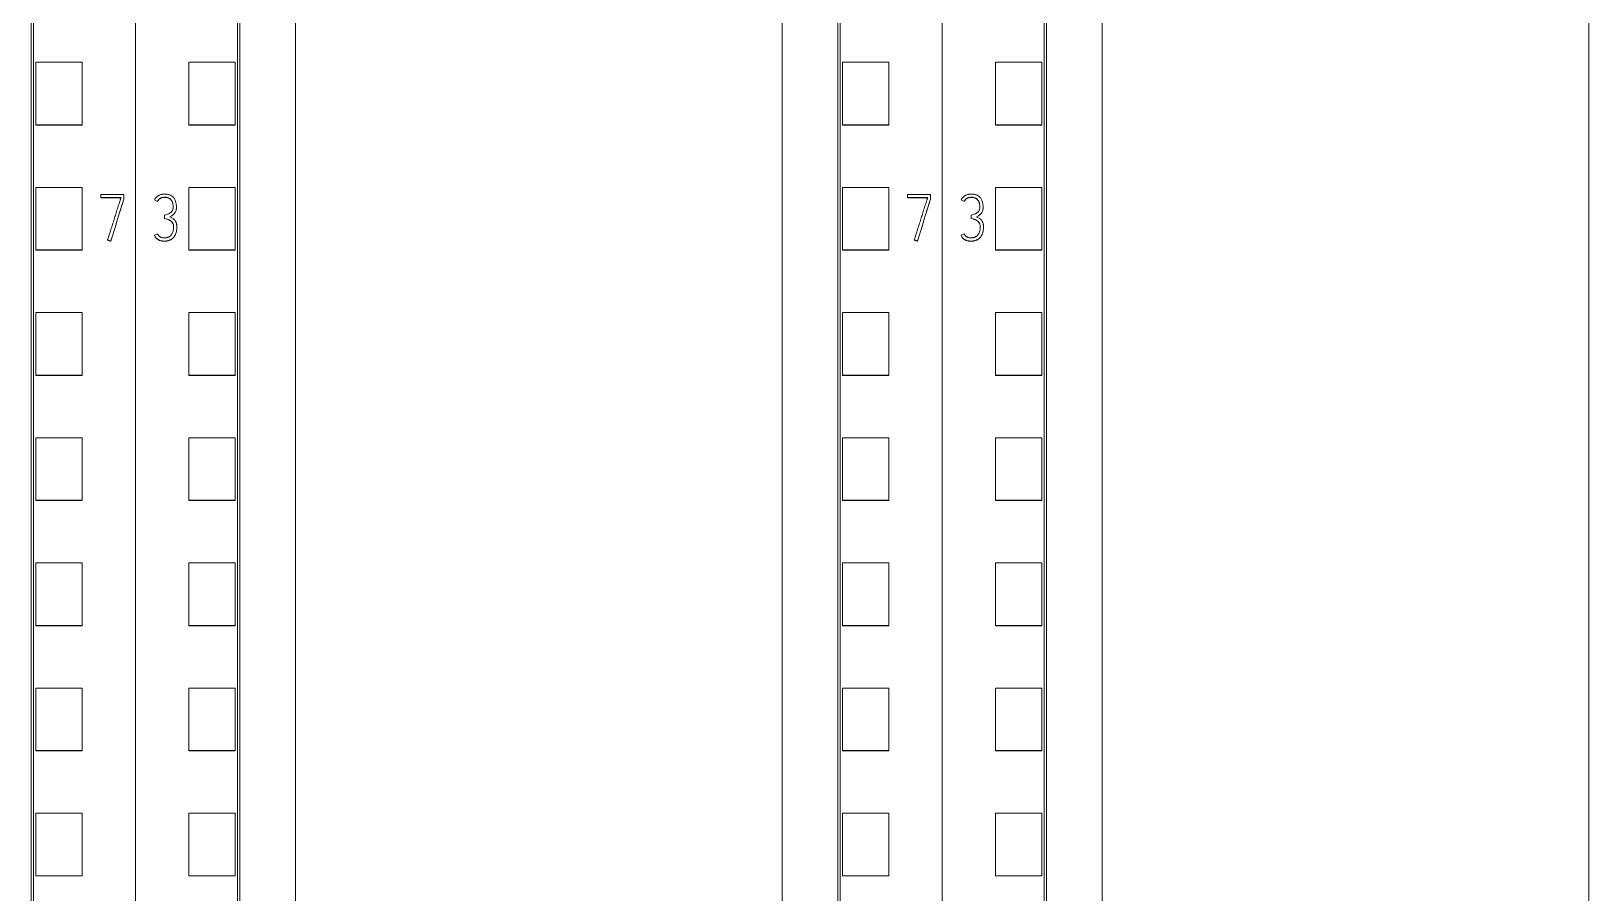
# Model space of a CAD drawing. Header units: millimetres. Extents: x 4137 to 6698, y 1400 to 3585.
# Drawn here: x 5420.1 to 5487.3, y 2976.6 to 3013.8 of the extents above; entities that cross this region are included whole.
import ezdxf

# ---------------------------------------------------------------- set-up
doc = ezdxf.new("R2010")
doc.units = ezdxf.units.MM
doc.layers.add('000-PI-Oprema', color=30, linetype='Continuous', lineweight=5)

msp = doc.modelspace()

# ---------------------------------------------------------------- linework, layer by layer
at = {"layer": '000-PI-Oprema', "color": 0, "linetype": 'ByBlock', "lineweight": 0}
for p, q in [((5424.648, 3075.465), (5424.648, 2962.047)), ((5424.648, 3075.465), (5424.648, 2962.047)), ((5459.448, 3075.465), (5459.448, 2962.047)), ((5459.448, 3075.465), (5459.448, 2962.047)), ((5420.248, 2964.37), (5420.248, 3073.185)), ((5429.048, 3073.185), (5429.048, 2964.37)), ((5455.048, 2964.37), (5455.048, 3073.185)), ((5463.848, 3073.185), (5463.848, 2964.37)), ((5420.348, 3009.751), (5420.348, 3012.452)), ((5420.348, 3012.452), (5422.348, 3012.452)), ((5422.348, 3009.751), (5422.348, 3012.452)), ((5426.948, 3009.751), (5426.948, 3012.452)), ((5428.948, 3012.452), (5426.948, 3012.452)), ((5428.948, 3009.751), (5428.948, 3012.452)), ((5455.148, 3009.751), (5455.148, 3012.452)), ((5455.148, 3012.452), (5457.148, 3012.452)), ((5457.148, 3009.751), (5457.148, 3012.452)), ((5461.748, 3009.751), (5461.748, 3012.452)), ((5463.748, 3012.452), (5461.748, 3012.452)), ((5463.748, 3009.751), (5463.748, 3012.452)), ((5420.348, 3009.751), (5422.348, 3009.751)), ((5420.348, 3009.734), (5420.348, 3009.751)), ((5420.348, 3009.734), (5422.348, 3009.734)), ((5422.348, 3009.734), (5422.348, 3009.751)), ((5426.948, 3009.734), (5426.948, 3009.751)), ((5428.948, 3009.751), (5426.948, 3009.751)), ((5428.948, 3009.734), (5426.948, 3009.734)), ((5428.948, 3009.734), (5428.948, 3009.751)), ((5455.148, 3009.751), (5457.148, 3009.751)), ((5455.148, 3009.734), (5455.148, 3009.751)), ((5455.148, 3009.734), (5457.148, 3009.734)), ((5457.148, 3009.734), (5457.148, 3009.751)), ((5461.748, 3009.734), (5461.748, 3009.751)), ((5463.748, 3009.751), (5461.748, 3009.751)), ((5463.748, 3009.734), (5461.748, 3009.734)), ((5463.748, 3009.734), (5463.748, 3009.751)), ((5420.348, 3004.349), (5420.348, 3007.05)), ((5420.348, 3007.05), (5422.348, 3007.05)), ((5422.348, 3004.349), (5422.348, 3007.05)), ((5423.151, 3006.607), (5423.151, 3006.748)), ((5423.151, 3006.748), (5424.15, 3006.748)), ((5423.151, 3006.607), (5423.151, 3006.6)), ((5424.011, 3006.607), (5423.151, 3006.607)), ((5423.151, 3006.6), (5424.011, 3006.6)), ((5424.011, 3006.568), (5424.011, 3006.607)), ((5424.15, 3006.748), (5424.15, 3006.546)), ((5424.15, 3006.546), (5424.15, 3006.539)), ((5426.948, 3004.349), (5426.948, 3007.05)), ((5428.948, 3007.05), (5426.948, 3007.05)), ((5428.948, 3004.349), (5428.948, 3007.05)), ((5455.148, 3004.349), (5455.148, 3007.05)), ((5455.148, 3007.05), (5457.148, 3007.05)), ((5457.148, 3004.349), (5457.148, 3007.05)), ((5457.951, 3006.607), (5457.951, 3006.748)), ((5457.951, 3006.748), (5458.95, 3006.748)), ((5457.951, 3006.607), (5457.951, 3006.6)), ((5458.811, 3006.607), (5457.951, 3006.607)), ((5457.951, 3006.6), (5458.811, 3006.6)), ((5458.811, 3006.568), (5458.811, 3006.607)), ((5458.95, 3006.748), (5458.95, 3006.546)), ((5458.95, 3006.546), (5458.95, 3006.539)), ((5461.748, 3004.349), (5461.748, 3007.05)), ((5463.748, 3007.05), (5461.748, 3007.05)), ((5463.748, 3004.349), (5463.748, 3007.05)), ((5426.415, 3006.194), (5426.415, 3006.2)), ((5461.215, 3006.194), (5461.215, 3006.2)), ((5425.894, 3005.847), (5425.894, 3005.841)), ((5425.902, 3005.709), (5425.902, 3005.703)), ((5426.432, 3005.341), (5426.432, 3005.347)), ((5460.694, 3005.847), (5460.694, 3005.841)), ((5460.702, 3005.709), (5460.702, 3005.703)), ((5461.232, 3005.341), (5461.232, 3005.347)), ((5423.448, 3004.783), (5423.448, 3004.777)), ((5423.581, 3004.739), (5423.581, 3004.733)), ((5458.248, 3004.783), (5458.248, 3004.777)), ((5458.381, 3004.739), (5458.381, 3004.733)), ((5420.348, 3004.334), (5420.348, 3004.349)), ((5420.348, 3004.349), (5422.348, 3004.349)), ((5420.348, 3004.334), (5422.348, 3004.334)), ((5422.348, 3004.334), (5422.348, 3004.349)), ((5426.948, 3004.334), (5426.948, 3004.349)), ((5428.948, 3004.349), (5426.948, 3004.349)), ((5428.948, 3004.334), (5426.948, 3004.334)), ((5428.948, 3004.334), (5428.948, 3004.349)), ((5455.148, 3004.334), (5455.148, 3004.349)), ((5455.148, 3004.349), (5457.148, 3004.349)), ((5455.148, 3004.334), (5457.148, 3004.334)), ((5457.148, 3004.334), (5457.148, 3004.349)), ((5461.748, 3004.334), (5461.748, 3004.349)), ((5463.748, 3004.349), (5461.748, 3004.349)), ((5463.748, 3004.334), (5461.748, 3004.334)), ((5463.748, 3004.334), (5463.748, 3004.349)), ((5420.348, 2998.947), (5420.348, 3001.649)), ((5420.348, 3001.649), (5422.348, 3001.649)), ((5422.348, 2998.947), (5422.348, 3001.649)), ((5426.948, 2998.947), (5426.948, 3001.649)), ((5428.948, 3001.649), (5426.948, 3001.649)), ((5428.948, 2998.947), (5428.948, 3001.649)), ((5455.148, 2998.947), (5455.148, 3001.649)), ((5455.148, 3001.649), (5457.148, 3001.649)), ((5457.148, 2998.947), (5457.148, 3001.649)), ((5461.748, 2998.947), (5461.748, 3001.649)), ((5463.748, 3001.649), (5461.748, 3001.649)), ((5463.748, 2998.947), (5463.748, 3001.649)), ((5420.348, 2998.934), (5420.348, 2998.947)), ((5420.348, 2998.947), (5422.348, 2998.947)), ((5420.348, 2998.934), (5422.348, 2998.934)), ((5422.348, 2998.934), (5422.348, 2998.947)), ((5426.948, 2998.934), (5426.948, 2998.947)), ((5428.948, 2998.947), (5426.948, 2998.947)), ((5428.948, 2998.934), (5426.948, 2998.934)), ((5428.948, 2998.934), (5428.948, 2998.947)), ((5455.148, 2998.934), (5455.148, 2998.947)), ((5455.148, 2998.947), (5457.148, 2998.947)), ((5455.148, 2998.934), (5457.148, 2998.934)), ((5457.148, 2998.934), (5457.148, 2998.947)), ((5461.748, 2998.934), (5461.748, 2998.947)), ((5463.748, 2998.947), (5461.748, 2998.947)), ((5463.748, 2998.934), (5461.748, 2998.934)), ((5463.748, 2998.934), (5463.748, 2998.947)), ((5420.348, 2993.546), (5420.348, 2996.247)), ((5420.348, 2996.247), (5422.348, 2996.247)), ((5422.348, 2993.546), (5422.348, 2996.247)), ((5426.948, 2993.546), (5426.948, 2996.247)), ((5428.948, 2996.247), (5426.948, 2996.247)), ((5428.948, 2993.546), (5428.948, 2996.247)), ((5455.148, 2993.546), (5455.148, 2996.247)), ((5455.148, 2996.247), (5457.148, 2996.247)), ((5457.148, 2993.546), (5457.148, 2996.247)), ((5461.748, 2993.546), (5461.748, 2996.247)), ((5463.748, 2996.247), (5461.748, 2996.247)), ((5463.748, 2993.546), (5463.748, 2996.247)), ((5420.348, 2993.534), (5420.348, 2993.546)), ((5420.348, 2993.546), (5422.348, 2993.546)), ((5420.348, 2993.534), (5422.348, 2993.534)), ((5422.348, 2993.534), (5422.348, 2993.546)), ((5426.948, 2993.534), (5426.948, 2993.546)), ((5428.948, 2993.546), (5426.948, 2993.546)), ((5428.948, 2993.534), (5426.948, 2993.534)), ((5428.948, 2993.534), (5428.948, 2993.546)), ((5455.148, 2993.534), (5455.148, 2993.546)), ((5455.148, 2993.546), (5457.148, 2993.546)), ((5455.148, 2993.534), (5457.148, 2993.534)), ((5457.148, 2993.534), (5457.148, 2993.546)), ((5461.748, 2993.534), (5461.748, 2993.546)), ((5463.748, 2993.546), (5461.748, 2993.546)), ((5463.748, 2993.534), (5461.748, 2993.534)), ((5463.748, 2993.534), (5463.748, 2993.546)), ((5420.348, 2988.144), (5420.348, 2990.845)), ((5420.348, 2990.845), (5422.348, 2990.845)), ((5422.348, 2988.144), (5422.348, 2990.845)), ((5426.948, 2988.144), (5426.948, 2990.845)), ((5428.948, 2990.845), (5426.948, 2990.845)), ((5428.948, 2988.144), (5428.948, 2990.845)), ((5455.148, 2988.144), (5455.148, 2990.845)), ((5455.148, 2990.845), (5457.148, 2990.845)), ((5457.148, 2988.144), (5457.148, 2990.845)), ((5461.748, 2988.144), (5461.748, 2990.845)), ((5463.748, 2990.845), (5461.748, 2990.845)), ((5463.748, 2988.144), (5463.748, 2990.845)), ((5420.348, 2988.135), (5420.348, 2988.144)), ((5420.348, 2988.144), (5422.348, 2988.144)), ((5420.348, 2988.135), (5422.348, 2988.135)), ((5422.348, 2988.135), (5422.348, 2988.144)), ((5426.948, 2988.135), (5426.948, 2988.144)), ((5428.948, 2988.144), (5426.948, 2988.144)), ((5428.948, 2988.135), (5426.948, 2988.135)), ((5428.948, 2988.135), (5428.948, 2988.144)), ((5455.148, 2988.135), (5455.148, 2988.144)), ((5455.148, 2988.144), (5457.148, 2988.144)), ((5455.148, 2988.135), (5457.148, 2988.135)), ((5457.148, 2988.135), (5457.148, 2988.144)), ((5461.748, 2988.135), (5461.748, 2988.144)), ((5463.748, 2988.144), (5461.748, 2988.144)), ((5463.748, 2988.135), (5461.748, 2988.135)), ((5463.748, 2988.135), (5463.748, 2988.144)), ((5420.348, 2982.743), (5420.348, 2985.444)), ((5420.348, 2985.444), (5422.348, 2985.444)), ((5422.348, 2982.743), (5422.348, 2985.444)), ((5426.948, 2982.743), (5426.948, 2985.444)), ((5428.948, 2985.444), (5426.948, 2985.444)), ((5428.948, 2982.743), (5428.948, 2985.444)), ((5455.148, 2982.743), (5455.148, 2985.444)), ((5455.148, 2985.444), (5457.148, 2985.444)), ((5457.148, 2982.743), (5457.148, 2985.444)), ((5461.748, 2982.743), (5461.748, 2985.444)), ((5463.748, 2985.444), (5461.748, 2985.444)), ((5463.748, 2982.743), (5463.748, 2985.444)), ((5420.348, 2982.735), (5420.348, 2982.743)), ((5420.348, 2982.743), (5422.348, 2982.743)), ((5420.348, 2982.735), (5422.348, 2982.735)), ((5422.348, 2982.735), (5422.348, 2982.743)), ((5426.948, 2982.735), (5426.948, 2982.743)), ((5428.948, 2982.743), (5426.948, 2982.743)), ((5428.948, 2982.735), (5426.948, 2982.735)), ((5428.948, 2982.735), (5428.948, 2982.743)), ((5455.148, 2982.735), (5455.148, 2982.743)), ((5455.148, 2982.743), (5457.148, 2982.743)), ((5455.148, 2982.735), (5457.148, 2982.735)), ((5457.148, 2982.735), (5457.148, 2982.743)), ((5461.748, 2982.735), (5461.748, 2982.743)), ((5463.748, 2982.743), (5461.748, 2982.743)), ((5463.748, 2982.735), (5461.748, 2982.735)), ((5463.748, 2982.735), (5463.748, 2982.743)), ((5420.348, 2977.341), (5420.348, 2980.042)), ((5420.348, 2980.042), (5422.348, 2980.042)), ((5422.348, 2977.341), (5422.348, 2980.042)), ((5426.948, 2977.341), (5426.948, 2980.042)), ((5428.948, 2980.042), (5426.948, 2980.042)), ((5428.948, 2977.341), (5428.948, 2980.042)), ((5455.148, 2977.341), (5455.148, 2980.042)), ((5455.148, 2980.042), (5457.148, 2980.042)), ((5457.148, 2977.341), (5457.148, 2980.042)), ((5461.748, 2977.341), (5461.748, 2980.042)), ((5463.748, 2980.042), (5461.748, 2980.042)), ((5463.748, 2977.341), (5463.748, 2980.042)), ((5420.348, 2977.341), (5422.348, 2977.341)), ((5420.348, 2977.335), (5420.348, 2977.341)), ((5420.348, 2977.335), (5422.348, 2977.335)), ((5422.348, 2977.335), (5422.348, 2977.341)), ((5428.948, 2977.341), (5426.948, 2977.341)), ((5426.948, 2977.335), (5426.948, 2977.341)), ((5428.948, 2977.335), (5426.948, 2977.335)), ((5428.948, 2977.335), (5428.948, 2977.341)), ((5455.148, 2977.341), (5457.148, 2977.341)), ((5455.148, 2977.335), (5455.148, 2977.341)), ((5455.148, 2977.335), (5457.148, 2977.335)), ((5457.148, 2977.335), (5457.148, 2977.341)), ((5463.748, 2977.341), (5461.748, 2977.341)), ((5461.748, 2977.335), (5461.748, 2977.341)), ((5463.748, 2977.335), (5461.748, 2977.335)), ((5463.748, 2977.335), (5463.748, 2977.341))]:
    msp.add_line(p, q, dxfattribs=at)
at = {"layer": '000-PI-Oprema', "color": 0, "linetype": 'ByBlock', "lineweight": 0, "ltscale": 0.25}
for p, q in [((5425.469, 3006.512), (5425.597, 3006.442)), ((5460.269, 3006.512), (5460.397, 3006.442)), ((5425.469, 3004.986), (5425.597, 3005.044)), ((5460.269, 3004.986), (5460.397, 3005.044))]:
    msp.add_line(p, q, dxfattribs=at)
at = {"layer": '000-PI-Oprema', "color": 7, "linetype": 'Continuous', "lineweight": 13}
for centre, major_axis, ratio, start_param, end_param in [((5427.683, 2955.573), (314.603, 1002.18), 0.017762, 1.525489, 1.527294), ((5427.681, 2955.637), (314.393, 1001.508), 0.017752, 1.525522, 1.527328), ((5462.483, 2955.573), (314.603, 1002.18), 0.017762, 1.525489, 1.527294), ((5462.481, 2955.637), (314.393, 1001.508), 0.017752, 1.525522, 1.527328)]:
    msp.add_ellipse(centre, major_axis=major_axis, ratio=ratio, start_param=start_param, end_param=end_param, dxfattribs=at)
at = {"layer": '000-PI-Oprema', "color": 0, "linetype": 'ByBlock', "lineweight": 0}
for points, knots in [([(5420.148, 2964.084), (5420.148, 2967.425), (5420.148, 2975.39), (5420.148, 2988.029), (5420.148, 3003.516), (5420.148, 3017.81), (5420.148, 3032.02), (5420.148, 3046.587), (5420.148, 3060.757), (5420.148, 3070.326), (5420.148, 3073.37)], [0, 0, 0, 0, 0.091483, 0.21812, 0.346206, 0.515858, 0.610111, 0.736264, 0.916066, 1, 1, 1, 1]), ([(5429.148, 3073.37), (5429.148, 3070.326), (5429.148, 3060.757), (5429.148, 3046.587), (5429.148, 3032.02), (5429.148, 3017.81), (5429.148, 3003.516), (5429.148, 2988.029), (5429.148, 2975.39), (5429.148, 2967.425), (5429.148, 2964.084)], [0, 0, 0, 0, 0.083934, 0.263736, 0.389889, 0.484142, 0.653794, 0.78188, 0.908517, 1, 1, 1, 1]), ([(5454.948, 2964.084), (5454.948, 2967.425), (5454.948, 2975.39), (5454.948, 2988.029), (5454.948, 3003.516), (5454.948, 3017.81), (5454.948, 3032.02), (5454.948, 3046.587), (5454.948, 3060.757), (5454.948, 3070.326), (5454.948, 3073.37)], [0, 0, 0, 0, 0.091483, 0.21812, 0.346206, 0.515858, 0.610111, 0.736264, 0.916066, 1, 1, 1, 1]), ([(5463.948, 3073.37), (5463.948, 3070.326), (5463.948, 3060.757), (5463.948, 3046.587), (5463.948, 3032.02), (5463.948, 3017.81), (5463.948, 3003.516), (5463.948, 2988.029), (5463.948, 2975.39), (5463.948, 2967.425), (5463.948, 2964.084)], [0, 0, 0, 0, 0.083934, 0.263736, 0.389889, 0.484142, 0.653794, 0.78188, 0.908517, 1, 1, 1, 1]), ([(5431.548, 3070.305), (5431.548, 3068.282), (5431.548, 3059.733), (5431.548, 3046.587), (5431.548, 3032.02), (5431.548, 3017.81), (5431.548, 3003.516), (5431.548, 2988.029), (5431.548, 2975.271), (5431.548, 2966.39), (5431.548, 2962.132), (5431.548, 2961.334)], [0, 0, 0, 0, 0.055935, 0.236292, 0.362833, 0.457376, 0.627551, 0.756032, 0.883059, 0.978086, 1, 1, 1, 1]), ([(5452.548, 3070.305), (5452.548, 3068.282), (5452.548, 3059.733), (5452.548, 3046.587), (5452.548, 3032.02), (5452.548, 3017.81), (5452.548, 3003.516), (5452.548, 2988.029), (5452.548, 2975.271), (5452.548, 2966.39), (5452.548, 2962.132), (5452.548, 2961.334)], [0, 0, 0, 0, 0.055935, 0.236292, 0.362833, 0.457376, 0.627551, 0.756032, 0.883059, 0.978086, 1, 1, 1, 1]), ([(5466.348, 3070.305), (5466.348, 3068.282), (5466.348, 3059.733), (5466.348, 3046.587), (5466.348, 3032.02), (5466.348, 3017.81), (5466.348, 3003.516), (5466.348, 2988.029), (5466.348, 2975.271), (5466.348, 2966.39), (5466.348, 2962.132), (5466.348, 2961.334)], [0, 0, 0, 0, 0.055935, 0.236292, 0.362833, 0.457376, 0.627551, 0.756032, 0.883059, 0.978086, 1, 1, 1, 1]), ([(5487.348, 3070.305), (5487.348, 3068.282), (5487.348, 3059.733), (5487.348, 3046.587), (5487.348, 3032.02), (5487.348, 3017.81), (5487.348, 3003.516), (5487.348, 2988.029), (5487.348, 2975.271), (5487.348, 2966.39), (5487.348, 2962.132), (5487.348, 2961.334)], [0, 0, 0, 0, 0.055935, 0.236292, 0.362833, 0.457376, 0.627551, 0.756032, 0.883059, 0.978086, 1, 1, 1, 1]), ([(5423.448, 3004.783), (5423.495, 3004.932), (5423.542, 3005.081), (5423.612, 3005.304), (5423.635, 3005.378), (5423.682, 3005.527), (5423.705, 3005.602), (5423.74, 3005.713), (5423.752, 3005.75), (5423.775, 3005.825), (5423.787, 3005.862), (5423.822, 3005.973), (5423.845, 3006.048), (5423.892, 3006.197), (5423.916, 3006.271), (5423.951, 3006.382), (5423.963, 3006.42), (5423.98, 3006.475), (5423.986, 3006.494), (5423.996, 3006.522), (5423.999, 3006.531), (5424.005, 3006.549), (5424.008, 3006.559), (5424.011, 3006.568)], [0, 0, 0, 0, 0.25, 0.25, 0.375, 0.375, 0.5, 0.5, 0.5625, 0.5625, 0.625, 0.625, 0.75, 0.75, 0.875, 0.875, 0.9375, 0.9375, 0.96875, 0.96875, 0.984375, 0.984375, 1, 1, 1, 1]), ([(5425.469, 3006.512), (5425.478, 3006.531), (5425.497, 3006.566), (5425.522, 3006.598), (5425.542, 3006.621), (5425.549, 3006.628), (5425.564, 3006.642), (5425.572, 3006.649), (5425.595, 3006.668), (5425.611, 3006.68), (5425.637, 3006.696), (5425.646, 3006.701), (5425.664, 3006.71), (5425.673, 3006.714), (5425.701, 3006.727), (5425.72, 3006.734), (5425.749, 3006.742), (5425.759, 3006.745), (5425.778, 3006.749), (5425.788, 3006.751), (5425.818, 3006.756), (5425.858, 3006.761), (5425.898, 3006.762), (5425.939, 3006.761), (5425.959, 3006.761), (5425.999, 3006.757), (5426.019, 3006.754), (5426.059, 3006.746), (5426.078, 3006.742), (5426.117, 3006.729), (5426.135, 3006.722), (5426.163, 3006.709), (5426.172, 3006.704), (5426.19, 3006.694), (5426.198, 3006.689), (5426.223, 3006.672), (5426.239, 3006.66), (5426.261, 3006.64), (5426.268, 3006.633), (5426.282, 3006.618), (5426.289, 3006.61), (5426.308, 3006.587), (5426.32, 3006.57), (5426.341, 3006.536), (5426.35, 3006.518), (5426.375, 3006.463), (5426.387, 3006.424), (5426.4, 3006.366), (5426.404, 3006.346), (5426.41, 3006.306), (5426.412, 3006.286), (5426.414, 3006.246), (5426.415, 3006.226), (5426.415, 3006.186), (5426.415, 3006.166), (5426.412, 3006.125), (5426.41, 3006.105), (5426.402, 3006.065), (5426.396, 3006.046), (5426.381, 3006.009), (5426.373, 3005.991), (5426.357, 3005.964), (5426.352, 3005.956), (5426.34, 3005.939), (5426.334, 3005.931), (5426.314, 3005.908), (5426.3, 3005.894), (5426.278, 3005.874), (5426.27, 3005.867), (5426.254, 3005.855), (5426.245, 3005.849), (5426.22, 3005.833), (5426.203, 3005.822), (5426.168, 3005.802), (5426.15, 3005.793), (5426.132, 3005.784)], [0, 0, 0, 0, 0.03125, 0.0625, 0.0625, 0.078125, 0.078125, 0.09375, 0.09375, 0.125, 0.125, 0.140625, 0.140625, 0.15625, 0.15625, 0.1875, 0.1875, 0.203125, 0.203125, 0.21875, 0.21875, 0.25, 0.28125, 0.28125, 0.3125, 0.3125, 0.34375, 0.34375, 0.375, 0.375, 0.40625, 0.40625, 0.421875, 0.421875, 0.4375, 0.4375, 0.46875, 0.46875, 0.484375, 0.484375, 0.5, 0.5, 0.53125, 0.53125, 0.5625, 0.5625, 0.625, 0.625, 0.65625, 0.65625, 0.6875, 0.6875, 0.71875, 0.71875, 0.75, 0.75, 0.78125, 0.78125, 0.8125, 0.8125, 0.84375, 0.84375, 0.859375, 0.859375, 0.875, 0.875, 0.90625, 0.90625, 0.921875, 0.921875, 0.9375, 0.9375, 0.96875, 0.96875, 1, 1, 1, 1]), ([(5425.894, 3005.847), (5425.925, 3005.857), (5425.957, 3005.866), (5426.02, 3005.886), (5426.051, 3005.896), (5426.096, 3005.916), (5426.111, 3005.924), (5426.14, 3005.941), (5426.153, 3005.95), (5426.173, 3005.965), (5426.179, 3005.971), (5426.191, 3005.982), (5426.197, 3005.988), (5426.213, 3006.007), (5426.224, 3006.019), (5426.237, 3006.04), (5426.241, 3006.047), (5426.249, 3006.062), (5426.252, 3006.07), (5426.261, 3006.093), (5426.265, 3006.109), (5426.271, 3006.141), (5426.273, 3006.158), (5426.274, 3006.191), (5426.274, 3006.207), (5426.273, 3006.257), (5426.271, 3006.289), (5426.263, 3006.338), (5426.26, 3006.354), (5426.253, 3006.378), (5426.251, 3006.386), (5426.246, 3006.402), (5426.243, 3006.41), (5426.234, 3006.433), (5426.227, 3006.448), (5426.21, 3006.477), (5426.201, 3006.491), (5426.181, 3006.517), (5426.17, 3006.53), (5426.152, 3006.547), (5426.146, 3006.552), (5426.133, 3006.562), (5426.126, 3006.567), (5426.105, 3006.581), (5426.09, 3006.589), (5426.06, 3006.601), (5426.044, 3006.607), (5426.011, 3006.615), (5425.995, 3006.617), (5425.962, 3006.621), (5425.946, 3006.623), (5425.912, 3006.623), (5425.896, 3006.623), (5425.862, 3006.621), (5425.846, 3006.619), (5425.813, 3006.614), (5425.797, 3006.611), (5425.773, 3006.603), (5425.765, 3006.601), (5425.75, 3006.595), (5425.742, 3006.592), (5425.727, 3006.585), (5425.719, 3006.581), (5425.705, 3006.572), (5425.698, 3006.568), (5425.678, 3006.553), (5425.665, 3006.542), (5425.642, 3006.518), (5425.632, 3006.506), (5425.613, 3006.478), (5425.605, 3006.464), (5425.597, 3006.449)], [0, 0, 0, 0, 0.0625, 0.0625, 0.125, 0.125, 0.15625, 0.15625, 0.1875, 0.1875, 0.203125, 0.203125, 0.21875, 0.21875, 0.25, 0.25, 0.265625, 0.265625, 0.28125, 0.28125, 0.3125, 0.3125, 0.34375, 0.34375, 0.375, 0.375, 0.4375, 0.4375, 0.46875, 0.46875, 0.484375, 0.484375, 0.5, 0.5, 0.53125, 0.53125, 0.5625, 0.5625, 0.59375, 0.59375, 0.609375, 0.609375, 0.625, 0.625, 0.65625, 0.65625, 0.6875, 0.6875, 0.71875, 0.71875, 0.75, 0.75, 0.78125, 0.78125, 0.8125, 0.8125, 0.84375, 0.84375, 0.859375, 0.859375, 0.875, 0.875, 0.890625, 0.890625, 0.90625, 0.90625, 0.9375, 0.9375, 0.96875, 0.96875, 1, 1, 1, 1]), ([(5425.597, 3006.442), (5425.604, 3006.457), (5425.613, 3006.472), (5425.631, 3006.499), (5425.641, 3006.511), (5425.659, 3006.529), (5425.665, 3006.535), (5425.677, 3006.546), (5425.684, 3006.551), (5425.697, 3006.561), (5425.704, 3006.565), (5425.718, 3006.574), (5425.725, 3006.578), (5425.748, 3006.588), (5425.763, 3006.594), (5425.795, 3006.604), (5425.811, 3006.607), (5425.844, 3006.613), (5425.86, 3006.615), (5425.893, 3006.617), (5425.91, 3006.617), (5425.96, 3006.616), (5425.992, 3006.613), (5426.033, 3006.603), (5426.041, 3006.601), (5426.057, 3006.596), (5426.065, 3006.593), (5426.088, 3006.584), (5426.102, 3006.576), (5426.124, 3006.563), (5426.13, 3006.558), (5426.143, 3006.548), (5426.15, 3006.543), (5426.168, 3006.526), (5426.179, 3006.513), (5426.194, 3006.494), (5426.199, 3006.487), (5426.209, 3006.473), (5426.222, 3006.452), (5426.232, 3006.43), (5426.245, 3006.399), (5426.25, 3006.383), (5426.259, 3006.354), (5426.262, 3006.34), (5426.264, 3006.326)], [0, 0, 0, 0, 0.055989, 0.055989, 0.111979, 0.111979, 0.139974, 0.139974, 0.167968, 0.167968, 0.195963, 0.195963, 0.223958, 0.223958, 0.279947, 0.279947, 0.335937, 0.335937, 0.391926, 0.391926, 0.447916, 0.447916, 0.559895, 0.559895, 0.587889, 0.587889, 0.615884, 0.615884, 0.671874, 0.671874, 0.699868, 0.699868, 0.727863, 0.727863, 0.783853, 0.783853, 0.811847, 0.811847, 0.839842, 0.895832, 0.895832, 0.951821, 0.951821, 1, 1, 1, 1]), ([(5458.248, 3004.783), (5458.295, 3004.932), (5458.342, 3005.081), (5458.412, 3005.304), (5458.435, 3005.378), (5458.482, 3005.527), (5458.505, 3005.602), (5458.54, 3005.713), (5458.552, 3005.75), (5458.575, 3005.825), (5458.587, 3005.862), (5458.622, 3005.973), (5458.645, 3006.048), (5458.692, 3006.197), (5458.716, 3006.271), (5458.751, 3006.382), (5458.763, 3006.42), (5458.78, 3006.475), (5458.786, 3006.494), (5458.796, 3006.522), (5458.799, 3006.531), (5458.805, 3006.549), (5458.808, 3006.559), (5458.811, 3006.568)], [0, 0, 0, 0, 0.25, 0.25, 0.375, 0.375, 0.5, 0.5, 0.5625, 0.5625, 0.625, 0.625, 0.75, 0.75, 0.875, 0.875, 0.9375, 0.9375, 0.96875, 0.96875, 0.984375, 0.984375, 1, 1, 1, 1]), ([(5460.269, 3006.512), (5460.278, 3006.531), (5460.297, 3006.566), (5460.322, 3006.598), (5460.342, 3006.621), (5460.349, 3006.628), (5460.364, 3006.642), (5460.372, 3006.649), (5460.395, 3006.668), (5460.411, 3006.68), (5460.437, 3006.696), (5460.446, 3006.701), (5460.464, 3006.71), (5460.473, 3006.714), (5460.501, 3006.727), (5460.52, 3006.734), (5460.549, 3006.742), (5460.559, 3006.745), (5460.578, 3006.749), (5460.588, 3006.751), (5460.618, 3006.756), (5460.658, 3006.761), (5460.698, 3006.762), (5460.739, 3006.761), (5460.759, 3006.761), (5460.799, 3006.757), (5460.819, 3006.754), (5460.859, 3006.746), (5460.878, 3006.742), (5460.917, 3006.729), (5460.935, 3006.722), (5460.963, 3006.709), (5460.972, 3006.704), (5460.99, 3006.694), (5460.998, 3006.689), (5461.023, 3006.672), (5461.039, 3006.66), (5461.061, 3006.64), (5461.068, 3006.633), (5461.082, 3006.618), (5461.089, 3006.61), (5461.108, 3006.587), (5461.12, 3006.57), (5461.141, 3006.536), (5461.15, 3006.518), (5461.175, 3006.463), (5461.187, 3006.424), (5461.2, 3006.366), (5461.204, 3006.346), (5461.21, 3006.306), (5461.212, 3006.286), (5461.214, 3006.246), (5461.215, 3006.226), (5461.215, 3006.186), (5461.215, 3006.166), (5461.212, 3006.125), (5461.21, 3006.105), (5461.202, 3006.065), (5461.196, 3006.046), (5461.181, 3006.009), (5461.173, 3005.991), (5461.157, 3005.964), (5461.152, 3005.956), (5461.14, 3005.939), (5461.134, 3005.931), (5461.114, 3005.908), (5461.1, 3005.894), (5461.078, 3005.874), (5461.07, 3005.867), (5461.054, 3005.855), (5461.045, 3005.849), (5461.02, 3005.833), (5461.003, 3005.822), (5460.968, 3005.802), (5460.95, 3005.793), (5460.932, 3005.784)], [0, 0, 0, 0, 0.03125, 0.0625, 0.0625, 0.078125, 0.078125, 0.09375, 0.09375, 0.125, 0.125, 0.140625, 0.140625, 0.15625, 0.15625, 0.1875, 0.1875, 0.203125, 0.203125, 0.21875, 0.21875, 0.25, 0.28125, 0.28125, 0.3125, 0.3125, 0.34375, 0.34375, 0.375, 0.375, 0.40625, 0.40625, 0.421875, 0.421875, 0.4375, 0.4375, 0.46875, 0.46875, 0.484375, 0.484375, 0.5, 0.5, 0.53125, 0.53125, 0.5625, 0.5625, 0.625, 0.625, 0.65625, 0.65625, 0.6875, 0.6875, 0.71875, 0.71875, 0.75, 0.75, 0.78125, 0.78125, 0.8125, 0.8125, 0.84375, 0.84375, 0.859375, 0.859375, 0.875, 0.875, 0.90625, 0.90625, 0.921875, 0.921875, 0.9375, 0.9375, 0.96875, 0.96875, 1, 1, 1, 1]), ([(5460.694, 3005.847), (5460.725, 3005.857), (5460.757, 3005.866), (5460.82, 3005.886), (5460.851, 3005.896), (5460.896, 3005.916), (5460.911, 3005.924), (5460.94, 3005.941), (5460.953, 3005.95), (5460.973, 3005.965), (5460.979, 3005.971), (5460.991, 3005.982), (5460.997, 3005.988), (5461.013, 3006.007), (5461.024, 3006.019), (5461.037, 3006.04), (5461.041, 3006.047), (5461.049, 3006.062), (5461.052, 3006.07), (5461.061, 3006.093), (5461.065, 3006.109), (5461.071, 3006.141), (5461.073, 3006.158), (5461.074, 3006.191), (5461.074, 3006.207), (5461.073, 3006.257), (5461.071, 3006.289), (5461.063, 3006.338), (5461.06, 3006.354), (5461.053, 3006.378), (5461.051, 3006.386), (5461.046, 3006.402), (5461.043, 3006.41), (5461.034, 3006.433), (5461.027, 3006.448), (5461.01, 3006.477), (5461.001, 3006.491), (5460.981, 3006.517), (5460.97, 3006.53), (5460.952, 3006.547), (5460.946, 3006.552), (5460.933, 3006.562), (5460.926, 3006.567), (5460.905, 3006.581), (5460.89, 3006.589), (5460.86, 3006.601), (5460.844, 3006.607), (5460.811, 3006.615), (5460.795, 3006.617), (5460.762, 3006.621), (5460.746, 3006.623), (5460.712, 3006.623), (5460.696, 3006.623), (5460.662, 3006.621), (5460.646, 3006.619), (5460.613, 3006.614), (5460.597, 3006.611), (5460.573, 3006.603), (5460.565, 3006.601), (5460.55, 3006.595), (5460.542, 3006.592), (5460.527, 3006.585), (5460.519, 3006.581), (5460.505, 3006.572), (5460.498, 3006.568), (5460.478, 3006.553), (5460.465, 3006.542), (5460.442, 3006.518), (5460.432, 3006.506), (5460.413, 3006.478), (5460.405, 3006.464), (5460.397, 3006.449)], [0, 0, 0, 0, 0.0625, 0.0625, 0.125, 0.125, 0.15625, 0.15625, 0.1875, 0.1875, 0.203125, 0.203125, 0.21875, 0.21875, 0.25, 0.25, 0.265625, 0.265625, 0.28125, 0.28125, 0.3125, 0.3125, 0.34375, 0.34375, 0.375, 0.375, 0.4375, 0.4375, 0.46875, 0.46875, 0.484375, 0.484375, 0.5, 0.5, 0.53125, 0.53125, 0.5625, 0.5625, 0.59375, 0.59375, 0.609375, 0.609375, 0.625, 0.625, 0.65625, 0.65625, 0.6875, 0.6875, 0.71875, 0.71875, 0.75, 0.75, 0.78125, 0.78125, 0.8125, 0.8125, 0.84375, 0.84375, 0.859375, 0.859375, 0.875, 0.875, 0.890625, 0.890625, 0.90625, 0.90625, 0.9375, 0.9375, 0.96875, 0.96875, 1, 1, 1, 1]), ([(5460.397, 3006.442), (5460.404, 3006.457), (5460.413, 3006.472), (5460.431, 3006.499), (5460.441, 3006.511), (5460.459, 3006.529), (5460.465, 3006.535), (5460.477, 3006.546), (5460.484, 3006.551), (5460.497, 3006.561), (5460.504, 3006.565), (5460.518, 3006.574), (5460.525, 3006.578), (5460.548, 3006.588), (5460.563, 3006.594), (5460.595, 3006.604), (5460.611, 3006.607), (5460.644, 3006.613), (5460.66, 3006.615), (5460.693, 3006.617), (5460.71, 3006.617), (5460.76, 3006.616), (5460.792, 3006.613), (5460.833, 3006.603), (5460.841, 3006.601), (5460.857, 3006.596), (5460.865, 3006.593), (5460.888, 3006.584), (5460.902, 3006.576), (5460.924, 3006.563), (5460.93, 3006.558), (5460.943, 3006.548), (5460.95, 3006.543), (5460.968, 3006.526), (5460.979, 3006.513), (5460.994, 3006.494), (5460.999, 3006.487), (5461.009, 3006.473), (5461.022, 3006.452), (5461.032, 3006.43), (5461.045, 3006.399), (5461.05, 3006.383), (5461.059, 3006.354), (5461.062, 3006.34), (5461.064, 3006.326)], [0, 0, 0, 0, 0.055989, 0.055989, 0.111979, 0.111979, 0.139974, 0.139974, 0.167968, 0.167968, 0.195963, 0.195963, 0.223958, 0.223958, 0.279947, 0.279947, 0.335937, 0.335937, 0.391926, 0.391926, 0.447916, 0.447916, 0.559895, 0.559895, 0.587889, 0.587889, 0.615884, 0.615884, 0.671874, 0.671874, 0.699868, 0.699868, 0.727863, 0.727863, 0.783853, 0.783853, 0.811847, 0.811847, 0.839842, 0.895832, 0.895832, 0.951821, 0.951821, 1, 1, 1, 1]), ([(5426.41, 3006.104), (5426.411, 3006.115), (5426.413, 3006.126), (5426.415, 3006.156), (5426.415, 3006.175), (5426.415, 3006.193)], [0, 0, 0, 0, 0.372922, 0.372922, 1, 1, 1, 1]), ([(5461.21, 3006.104), (5461.211, 3006.115), (5461.213, 3006.126), (5461.215, 3006.156), (5461.215, 3006.175), (5461.215, 3006.193)], [0, 0, 0, 0, 0.372922, 0.372922, 1, 1, 1, 1]), ([(5426.132, 3005.784), (5426.151, 3005.774), (5426.17, 3005.764), (5426.206, 3005.743), (5426.224, 3005.732), (5426.259, 3005.709), (5426.276, 3005.697), (5426.301, 3005.677), (5426.309, 3005.669), (5426.324, 3005.655), (5426.331, 3005.647), (5426.351, 3005.623), (5426.364, 3005.606), (5426.38, 3005.579), (5426.385, 3005.569), (5426.394, 3005.55), (5426.398, 3005.541), (5426.41, 3005.511), (5426.416, 3005.491), (5426.423, 3005.46), (5426.425, 3005.45), (5426.428, 3005.429), (5426.429, 3005.418), (5426.432, 3005.387), (5426.432, 3005.366), (5426.432, 3005.324), (5426.431, 3005.303), (5426.429, 3005.261), (5426.427, 3005.24), (5426.421, 3005.199), (5426.418, 3005.178), (5426.405, 3005.116), (5426.394, 3005.076), (5426.374, 3005.028), (5426.37, 3005.018), (5426.361, 3004.999), (5426.356, 3004.99), (5426.341, 3004.962), (5426.33, 3004.944), (5426.305, 3004.91), (5426.292, 3004.894), (5426.27, 3004.871), (5426.262, 3004.863), (5426.247, 3004.849), (5426.238, 3004.842), (5426.213, 3004.823), (5426.196, 3004.811), (5426.169, 3004.796), (5426.159, 3004.791), (5426.14, 3004.782), (5426.13, 3004.778), (5426.081, 3004.758), (5426.04, 3004.748), (5425.978, 3004.738), (5425.957, 3004.736), (5425.914, 3004.734), (5425.893, 3004.733), (5425.851, 3004.734), (5425.83, 3004.735), (5425.799, 3004.739), (5425.788, 3004.74), (5425.767, 3004.744), (5425.757, 3004.746), (5425.726, 3004.753), (5425.706, 3004.76), (5425.676, 3004.771), (5425.667, 3004.776), (5425.648, 3004.785), (5425.638, 3004.79), (5425.611, 3004.806), (5425.593, 3004.818), (5425.569, 3004.838), (5425.561, 3004.845), (5425.547, 3004.861), (5425.54, 3004.869), (5425.52, 3004.894), (5425.509, 3004.911), (5425.488, 3004.948), (5425.478, 3004.966), (5425.469, 3004.986)], [0, 0, 0, 0, 0.03125, 0.03125, 0.0625, 0.0625, 0.09375, 0.09375, 0.109375, 0.109375, 0.125, 0.125, 0.15625, 0.15625, 0.171875, 0.171875, 0.1875, 0.1875, 0.21875, 0.21875, 0.234375, 0.234375, 0.25, 0.25, 0.28125, 0.28125, 0.3125, 0.3125, 0.34375, 0.34375, 0.375, 0.375, 0.4375, 0.4375, 0.453125, 0.453125, 0.46875, 0.46875, 0.5, 0.5, 0.53125, 0.53125, 0.546875, 0.546875, 0.5625, 0.5625, 0.59375, 0.59375, 0.609375, 0.609375, 0.625, 0.625, 0.6875, 0.6875, 0.71875, 0.71875, 0.75, 0.75, 0.78125, 0.78125, 0.796875, 0.796875, 0.8125, 0.8125, 0.84375, 0.84375, 0.859375, 0.859375, 0.875, 0.875, 0.90625, 0.90625, 0.921875, 0.921875, 0.9375, 0.9375, 0.96875, 0.96875, 1, 1, 1, 1]), ([(5425.469, 3004.98), (5425.478, 3004.96), (5425.488, 3004.941), (5425.509, 3004.905), (5425.52, 3004.887), (5425.54, 3004.862), (5425.547, 3004.854), (5425.561, 3004.839), (5425.569, 3004.832), (5425.593, 3004.812), (5425.61, 3004.8), (5425.638, 3004.784), (5425.647, 3004.779), (5425.666, 3004.77), (5425.676, 3004.765), (5425.705, 3004.754), (5425.725, 3004.747), (5425.766, 3004.737), (5425.787, 3004.734), (5425.829, 3004.729), (5425.85, 3004.728), (5425.891, 3004.727), (5425.912, 3004.727), (5425.954, 3004.73), (5425.975, 3004.732), (5426.007, 3004.736), (5426.017, 3004.738), (5426.038, 3004.742), (5426.048, 3004.745), (5426.078, 3004.752), (5426.098, 3004.759), (5426.128, 3004.77), (5426.137, 3004.774), (5426.157, 3004.783), (5426.166, 3004.788), (5426.194, 3004.804), (5426.211, 3004.815), (5426.244, 3004.841), (5426.26, 3004.854), (5426.289, 3004.885), (5426.303, 3004.901), (5426.328, 3004.935), (5426.339, 3004.952), (5426.355, 3004.98), (5426.36, 3004.989), (5426.369, 3005.008), (5426.373, 3005.018), (5426.393, 3005.067), (5426.405, 3005.107), (5426.417, 3005.168), (5426.421, 3005.189), (5426.426, 3005.231), (5426.428, 3005.252), (5426.43, 3005.276), (5426.43, 3005.279), (5426.43, 3005.282)], [0, 0, 0, 0, 0.045144, 0.045144, 0.090287, 0.090287, 0.112859, 0.112859, 0.135431, 0.135431, 0.180575, 0.180575, 0.203147, 0.203147, 0.225718, 0.225718, 0.270862, 0.270862, 0.316006, 0.316006, 0.361149, 0.361149, 0.406293, 0.406293, 0.451437, 0.451437, 0.474009, 0.474009, 0.49658, 0.49658, 0.541724, 0.541724, 0.564296, 0.564296, 0.586868, 0.586868, 0.632011, 0.632011, 0.677155, 0.677155, 0.722299, 0.722299, 0.767442, 0.767442, 0.790014, 0.790014, 0.812586, 0.812586, 0.902873, 0.902873, 0.948017, 0.948017, 0.993161, 0.993161, 1, 1, 1, 1]), ([(5425.597, 3005.044), (5425.604, 3005.028), (5425.612, 3005.013), (5425.63, 3004.983), (5425.64, 3004.97), (5425.658, 3004.95), (5425.664, 3004.944), (5425.678, 3004.933), (5425.684, 3004.928), (5425.699, 3004.918), (5425.706, 3004.914), (5425.722, 3004.905), (5425.73, 3004.902), (5425.754, 3004.892), (5425.77, 3004.888), (5425.804, 3004.881), (5425.822, 3004.878), (5425.856, 3004.875), (5425.873, 3004.875), (5425.908, 3004.875), (5425.925, 3004.876), (5425.959, 3004.878), (5425.976, 3004.881), (5426.002, 3004.886), (5426.01, 3004.887), (5426.027, 3004.892), (5426.036, 3004.894), (5426.06, 3004.902), (5426.076, 3004.908), (5426.1, 3004.92), (5426.107, 3004.924), (5426.122, 3004.933), (5426.13, 3004.938), (5426.15, 3004.953), (5426.163, 3004.964), (5426.187, 3004.989), (5426.198, 3005.003), (5426.218, 3005.032), (5426.226, 3005.047), (5426.241, 3005.078), (5426.248, 3005.094), (5426.265, 3005.144), (5426.272, 3005.177), (5426.281, 3005.228), (5426.284, 3005.245), (5426.287, 3005.28), (5426.289, 3005.297), (5426.291, 3005.331), (5426.291, 3005.349), (5426.29, 3005.374), (5426.29, 3005.383), (5426.289, 3005.4), (5426.288, 3005.409), (5426.284, 3005.435), (5426.28, 3005.452), (5426.271, 3005.476), (5426.268, 3005.484), (5426.261, 3005.5), (5426.257, 3005.507), (5426.243, 3005.53), (5426.233, 3005.544), (5426.211, 3005.57), (5426.199, 3005.583), (5426.173, 3005.605), (5426.159, 3005.616), (5426.13, 3005.634), (5426.115, 3005.643), (5426.084, 3005.658), (5426.068, 3005.665), (5426.036, 3005.676), (5426.019, 3005.681), (5425.97, 3005.695), (5425.936, 3005.703), (5425.902, 3005.709)], [0, 0, 0, 0, 0.03125, 0.03125, 0.0625, 0.0625, 0.078125, 0.078125, 0.09375, 0.09375, 0.109375, 0.109375, 0.125, 0.125, 0.15625, 0.15625, 0.1875, 0.1875, 0.21875, 0.21875, 0.25, 0.25, 0.28125, 0.28125, 0.296875, 0.296875, 0.3125, 0.3125, 0.34375, 0.34375, 0.359375, 0.359375, 0.375, 0.375, 0.40625, 0.40625, 0.4375, 0.4375, 0.46875, 0.46875, 0.5, 0.5, 0.5625, 0.5625, 0.59375, 0.59375, 0.625, 0.625, 0.65625, 0.65625, 0.671875, 0.671875, 0.6875, 0.6875, 0.71875, 0.71875, 0.734375, 0.734375, 0.75, 0.75, 0.78125, 0.78125, 0.8125, 0.8125, 0.84375, 0.84375, 0.875, 0.875, 0.90625, 0.90625, 0.9375, 0.9375, 1, 1, 1, 1]), ([(5425.902, 3005.703), (5425.936, 3005.697), (5425.97, 3005.689), (5426.019, 3005.675), (5426.035, 3005.67), (5426.068, 3005.658), (5426.084, 3005.652), (5426.107, 3005.64), (5426.115, 3005.636), (5426.13, 3005.628), (5426.137, 3005.623), (5426.159, 3005.609), (5426.173, 3005.599), (5426.193, 3005.582), (5426.199, 3005.576), (5426.211, 3005.564), (5426.217, 3005.557), (5426.233, 3005.537), (5426.243, 3005.523), (5426.257, 3005.501), (5426.261, 3005.493), (5426.264, 3005.485), (5426.265, 3005.485), (5426.265, 3005.484)], [0, 0, 0, 0, 0.234549, 0.234549, 0.351824, 0.351824, 0.469098, 0.469098, 0.527735, 0.527735, 0.586373, 0.586373, 0.703647, 0.703647, 0.762285, 0.762285, 0.820922, 0.820922, 0.938196, 0.938196, 0.996834, 0.996834, 1, 1, 1, 1]), ([(5460.932, 3005.784), (5460.951, 3005.774), (5460.97, 3005.764), (5461.006, 3005.743), (5461.024, 3005.732), (5461.059, 3005.709), (5461.076, 3005.697), (5461.101, 3005.677), (5461.109, 3005.669), (5461.124, 3005.655), (5461.131, 3005.647), (5461.151, 3005.623), (5461.164, 3005.606), (5461.18, 3005.579), (5461.185, 3005.569), (5461.194, 3005.55), (5461.198, 3005.541), (5461.21, 3005.511), (5461.216, 3005.491), (5461.223, 3005.46), (5461.225, 3005.45), (5461.228, 3005.429), (5461.229, 3005.418), (5461.232, 3005.387), (5461.232, 3005.366), (5461.232, 3005.324), (5461.231, 3005.303), (5461.229, 3005.261), (5461.227, 3005.24), (5461.221, 3005.199), (5461.218, 3005.178), (5461.205, 3005.116), (5461.194, 3005.076), (5461.174, 3005.028), (5461.17, 3005.018), (5461.161, 3004.999), (5461.156, 3004.99), (5461.141, 3004.962), (5461.13, 3004.944), (5461.105, 3004.91), (5461.092, 3004.894), (5461.07, 3004.871), (5461.062, 3004.863), (5461.047, 3004.849), (5461.038, 3004.842), (5461.013, 3004.823), (5460.996, 3004.811), (5460.969, 3004.796), (5460.959, 3004.791), (5460.94, 3004.782), (5460.93, 3004.778), (5460.881, 3004.758), (5460.84, 3004.748), (5460.778, 3004.738), (5460.757, 3004.736), (5460.714, 3004.734), (5460.693, 3004.733), (5460.651, 3004.734), (5460.63, 3004.735), (5460.599, 3004.739), (5460.588, 3004.74), (5460.567, 3004.744), (5460.557, 3004.746), (5460.526, 3004.753), (5460.506, 3004.76), (5460.476, 3004.771), (5460.467, 3004.776), (5460.448, 3004.785), (5460.438, 3004.79), (5460.411, 3004.806), (5460.393, 3004.818), (5460.369, 3004.838), (5460.361, 3004.845), (5460.347, 3004.861), (5460.34, 3004.869), (5460.32, 3004.894), (5460.309, 3004.911), (5460.288, 3004.948), (5460.278, 3004.966), (5460.269, 3004.986)], [0, 0, 0, 0, 0.03125, 0.03125, 0.0625, 0.0625, 0.09375, 0.09375, 0.109375, 0.109375, 0.125, 0.125, 0.15625, 0.15625, 0.171875, 0.171875, 0.1875, 0.1875, 0.21875, 0.21875, 0.234375, 0.234375, 0.25, 0.25, 0.28125, 0.28125, 0.3125, 0.3125, 0.34375, 0.34375, 0.375, 0.375, 0.4375, 0.4375, 0.453125, 0.453125, 0.46875, 0.46875, 0.5, 0.5, 0.53125, 0.53125, 0.546875, 0.546875, 0.5625, 0.5625, 0.59375, 0.59375, 0.609375, 0.609375, 0.625, 0.625, 0.6875, 0.6875, 0.71875, 0.71875, 0.75, 0.75, 0.78125, 0.78125, 0.796875, 0.796875, 0.8125, 0.8125, 0.84375, 0.84375, 0.859375, 0.859375, 0.875, 0.875, 0.90625, 0.90625, 0.921875, 0.921875, 0.9375, 0.9375, 0.96875, 0.96875, 1, 1, 1, 1]), ([(5460.269, 3004.98), (5460.278, 3004.96), (5460.288, 3004.941), (5460.309, 3004.905), (5460.32, 3004.887), (5460.34, 3004.862), (5460.347, 3004.854), (5460.361, 3004.839), (5460.369, 3004.832), (5460.393, 3004.812), (5460.41, 3004.8), (5460.438, 3004.784), (5460.447, 3004.779), (5460.466, 3004.77), (5460.476, 3004.765), (5460.505, 3004.754), (5460.525, 3004.747), (5460.566, 3004.737), (5460.587, 3004.734), (5460.629, 3004.729), (5460.65, 3004.728), (5460.691, 3004.727), (5460.712, 3004.727), (5460.754, 3004.73), (5460.775, 3004.732), (5460.807, 3004.736), (5460.817, 3004.738), (5460.838, 3004.742), (5460.848, 3004.745), (5460.878, 3004.752), (5460.898, 3004.759), (5460.928, 3004.77), (5460.937, 3004.774), (5460.957, 3004.783), (5460.966, 3004.788), (5460.994, 3004.804), (5461.011, 3004.815), (5461.044, 3004.841), (5461.06, 3004.854), (5461.089, 3004.885), (5461.103, 3004.901), (5461.128, 3004.935), (5461.139, 3004.952), (5461.155, 3004.98), (5461.16, 3004.989), (5461.169, 3005.008), (5461.173, 3005.018), (5461.193, 3005.067), (5461.205, 3005.107), (5461.217, 3005.168), (5461.221, 3005.189), (5461.226, 3005.231), (5461.228, 3005.252), (5461.23, 3005.276), (5461.23, 3005.279), (5461.23, 3005.282)], [0, 0, 0, 0, 0.045144, 0.045144, 0.090287, 0.090287, 0.112859, 0.112859, 0.135431, 0.135431, 0.180575, 0.180575, 0.203147, 0.203147, 0.225718, 0.225718, 0.270862, 0.270862, 0.316006, 0.316006, 0.361149, 0.361149, 0.406293, 0.406293, 0.451437, 0.451437, 0.474009, 0.474009, 0.49658, 0.49658, 0.541724, 0.541724, 0.564296, 0.564296, 0.586868, 0.586868, 0.632011, 0.632011, 0.677155, 0.677155, 0.722299, 0.722299, 0.767442, 0.767442, 0.790014, 0.790014, 0.812586, 0.812586, 0.902873, 0.902873, 0.948017, 0.948017, 0.993161, 0.993161, 1, 1, 1, 1]), ([(5460.397, 3005.044), (5460.404, 3005.028), (5460.412, 3005.013), (5460.43, 3004.983), (5460.44, 3004.97), (5460.458, 3004.95), (5460.464, 3004.944), (5460.478, 3004.933), (5460.484, 3004.928), (5460.499, 3004.918), (5460.506, 3004.914), (5460.522, 3004.905), (5460.53, 3004.902), (5460.554, 3004.892), (5460.57, 3004.888), (5460.604, 3004.881), (5460.622, 3004.878), (5460.656, 3004.875), (5460.673, 3004.875), (5460.708, 3004.875), (5460.725, 3004.876), (5460.759, 3004.878), (5460.776, 3004.881), (5460.802, 3004.886), (5460.81, 3004.887), (5460.827, 3004.892), (5460.836, 3004.894), (5460.86, 3004.902), (5460.876, 3004.908), (5460.9, 3004.92), (5460.907, 3004.924), (5460.922, 3004.933), (5460.93, 3004.938), (5460.95, 3004.953), (5460.963, 3004.964), (5460.987, 3004.989), (5460.998, 3005.003), (5461.018, 3005.032), (5461.026, 3005.047), (5461.041, 3005.078), (5461.048, 3005.094), (5461.065, 3005.144), (5461.072, 3005.177), (5461.081, 3005.228), (5461.084, 3005.245), (5461.087, 3005.28), (5461.089, 3005.297), (5461.091, 3005.331), (5461.091, 3005.349), (5461.09, 3005.374), (5461.09, 3005.383), (5461.089, 3005.4), (5461.088, 3005.409), (5461.084, 3005.435), (5461.08, 3005.452), (5461.071, 3005.476), (5461.068, 3005.484), (5461.061, 3005.5), (5461.057, 3005.507), (5461.043, 3005.53), (5461.033, 3005.544), (5461.011, 3005.57), (5460.999, 3005.583), (5460.973, 3005.605), (5460.959, 3005.616), (5460.93, 3005.634), (5460.915, 3005.643), (5460.884, 3005.658), (5460.868, 3005.665), (5460.836, 3005.676), (5460.819, 3005.681), (5460.77, 3005.695), (5460.736, 3005.703), (5460.702, 3005.709)], [0, 0, 0, 0, 0.03125, 0.03125, 0.0625, 0.0625, 0.078125, 0.078125, 0.09375, 0.09375, 0.109375, 0.109375, 0.125, 0.125, 0.15625, 0.15625, 0.1875, 0.1875, 0.21875, 0.21875, 0.25, 0.25, 0.28125, 0.28125, 0.296875, 0.296875, 0.3125, 0.3125, 0.34375, 0.34375, 0.359375, 0.359375, 0.375, 0.375, 0.40625, 0.40625, 0.4375, 0.4375, 0.46875, 0.46875, 0.5, 0.5, 0.5625, 0.5625, 0.59375, 0.59375, 0.625, 0.625, 0.65625, 0.65625, 0.671875, 0.671875, 0.6875, 0.6875, 0.71875, 0.71875, 0.734375, 0.734375, 0.75, 0.75, 0.78125, 0.78125, 0.8125, 0.8125, 0.84375, 0.84375, 0.875, 0.875, 0.90625, 0.90625, 0.9375, 0.9375, 1, 1, 1, 1]), ([(5460.702, 3005.703), (5460.736, 3005.697), (5460.77, 3005.689), (5460.819, 3005.675), (5460.835, 3005.67), (5460.868, 3005.658), (5460.884, 3005.652), (5460.907, 3005.64), (5460.915, 3005.636), (5460.93, 3005.628), (5460.937, 3005.623), (5460.959, 3005.609), (5460.973, 3005.599), (5460.993, 3005.582), (5460.999, 3005.576), (5461.011, 3005.564), (5461.017, 3005.557), (5461.033, 3005.537), (5461.043, 3005.523), (5461.057, 3005.501), (5461.061, 3005.493), (5461.064, 3005.485), (5461.065, 3005.485), (5461.065, 3005.484)], [0, 0, 0, 0, 0.234549, 0.234549, 0.351824, 0.351824, 0.469098, 0.469098, 0.527735, 0.527735, 0.586373, 0.586373, 0.703647, 0.703647, 0.762285, 0.762285, 0.820922, 0.820922, 0.938196, 0.938196, 0.996834, 0.996834, 1, 1, 1, 1])]:
    msp.add_open_spline(points, degree=3, knots=knots, dxfattribs=at)
for points, weights in [([(5425.902, 3005.709), (5425.898, 3005.778), (5425.894, 3005.847)], [0.500000009599, 0.499999990401, 0.500000009599]), ([(5425.894, 3005.841), (5425.898, 3005.772), (5425.902, 3005.703)], [0.499999969803, 0.500000030197, 0.499999969803]), ([(5460.702, 3005.709), (5460.698, 3005.778), (5460.694, 3005.847)], [0.500000009599, 0.499999990401, 0.500000009599]), ([(5460.694, 3005.841), (5460.698, 3005.772), (5460.702, 3005.703)], [0.499999969803, 0.500000030197, 0.499999969803]), ([(5423.581, 3004.739), (5423.515, 3004.761), (5423.448, 3004.783)], [0.499999640066, 0.500000359934, 0.499999640066]), ([(5423.448, 3004.777), (5423.515, 3004.755), (5423.581, 3004.733)], [0.499999909071, 0.500000090929, 0.499999909071]), ([(5458.381, 3004.739), (5458.315, 3004.761), (5458.248, 3004.783)], [0.499999640066, 0.500000359934, 0.499999640066]), ([(5458.248, 3004.777), (5458.315, 3004.755), (5458.381, 3004.733)], [0.499999909071, 0.500000090929, 0.499999909071])]:
    msp.add_rational_spline(points, weights, degree=2, dxfattribs=at)

doc.saveas('drawing.dxf')
